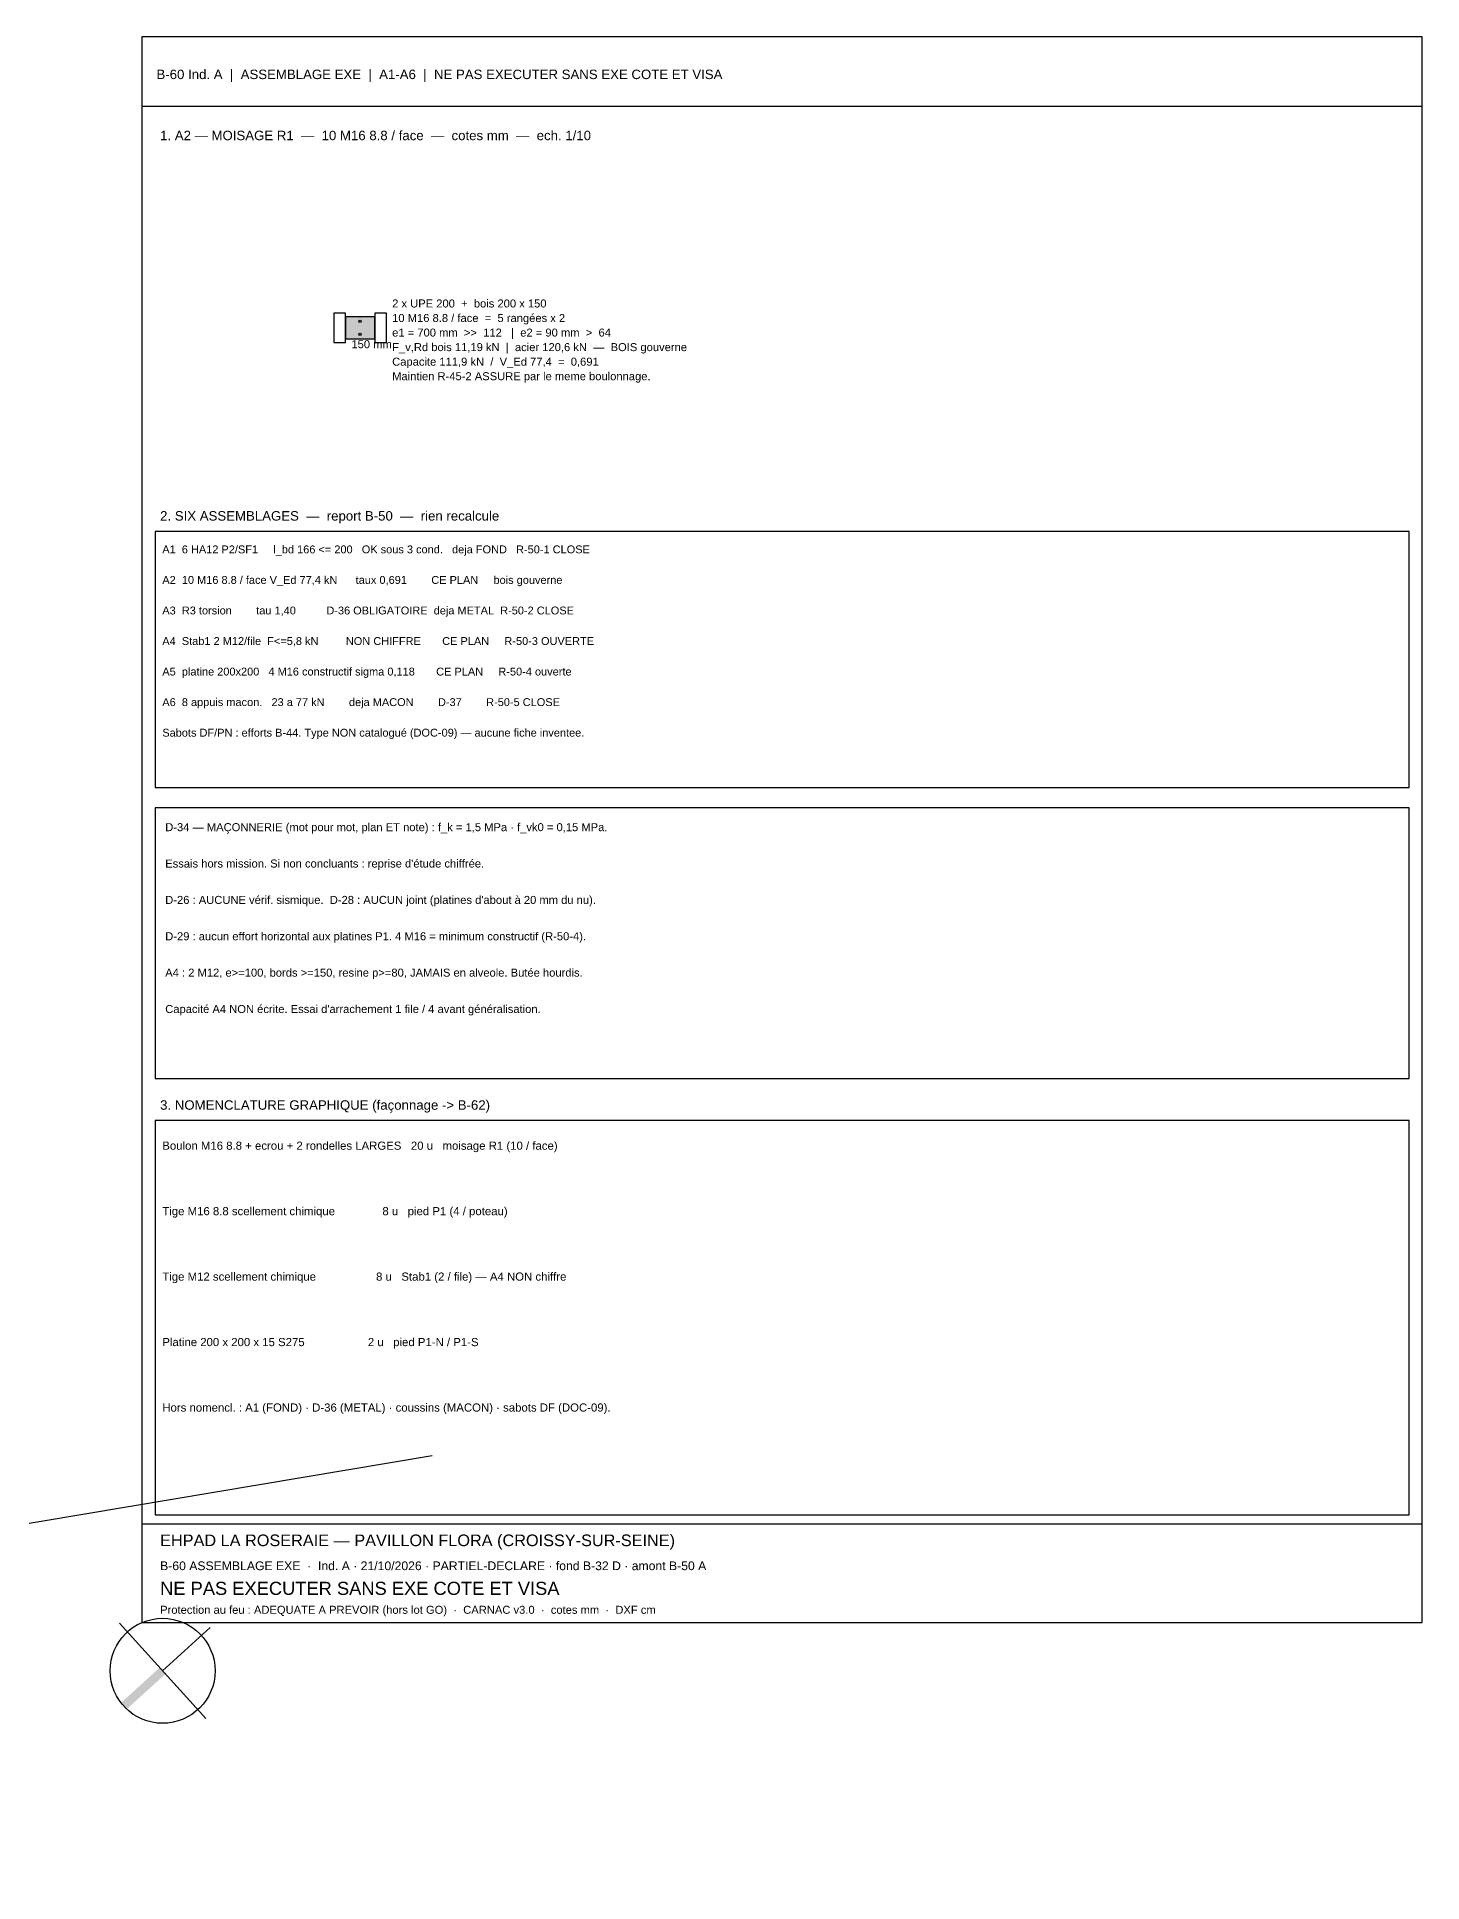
# Model space of a CAD drawing. Header units: centimetres. Extents: x 7169 to 12020, y 3983 to 6520.
# Drawn here: x 10116 to 12020, y 3983 to 6520 of the extents above; entities that cross this region are included whole.
import ezdxf

# ---------------------------------------------------------------- set-up
doc = ezdxf.new("R2010")
doc.units = ezdxf.units.CM
for name, color, linetype in [('070_trait-fin', 9, 'Continuous'), ('ASSEMBLAGE-AXES', 1, 'Continuous'), ('ASSEMBLAGE-BOULONS', 1, 'Continuous'), ('ASSEMBLAGE-CARTOUCHE', 7, 'Continuous'), ('ASSEMBLAGE-DETAILS', 4, 'Continuous'), ('ASSEMBLAGE-EXISTANT', 8, 'Continuous'), ('ASSEMBLAGE-HABILLAGE-TEXTE', 7, 'Continuous'), ('ASSEMBLAGE-NOMENCLATURE', 7, 'Continuous')]:
    doc.layers.add(name, color=color, linetype=linetype)
doc.styles.get("Standard").update_dxf_attribs({"font": 'arial.ttf'})

# ---------------------------------------------------------------- blocks, each defined once
blk = doc.blocks.new('NORD')
for p, q in [((-149.9, 0), (149.9, 0)), ((0, 0), (0, -149.9))]:
    blk.add_line(p, q)
blk.add_circle((0, 0), 122.5)
blk.add_solid([(-10, 122.1), (10, 122.1), (-10, 0), (10, 0)])

msp = doc.modelspace()

# ---------------------------------------------------------------- hatches: boundary and pattern name
at = {"layer": 'ASSEMBLAGE-EXISTANT'}
msp.add_hatch(color=8, dxfattribs=at).paths.add_polyline_path([(10540, 6105), (10580, 6105), (10580, 6135), (10540, 6135)])

# ---------------------------------------------------------------- linework, layer by layer
at = {"layer": '070_trait-fin'}
msp.add_line((10659, 4569.3), (7169.1, 3983.1), dxfattribs=at)
at = {"layer": 'ASSEMBLAGE-AXES'}
for points in [[(10260, 6425), (12020, 6425), (12020, 6520), (10260, 6520), (10260, 6425)], [(10278, 5088), (12002, 5088), (12002, 5460), (10278, 5460), (10278, 5088)]]:
    msp.add_lwpolyline(points, dxfattribs=at)
at = {"layer": 'ASSEMBLAGE-BOULONS'}
for points in [[(10524, 6100), (10540, 6100), (10540, 6140), (10524, 6140), (10524, 6100)], [(10580, 6100), (10596, 6100), (10596, 6140), (10580, 6140), (10580, 6100)]]:
    msp.add_lwpolyline(points, dxfattribs=at)
for centre in [(10560, 6129), (10560, 6111)]:
    msp.add_circle(centre, 1.6, dxfattribs=at)
at = {"layer": 'ASSEMBLAGE-CARTOUCHE'}
for points in [[(10260, 4340), (12020, 4340), (12020, 6520), (10260, 6520), (10260, 4340)], [(10260, 4340), (12020, 4340), (12020, 4475), (10260, 4475), (10260, 4340)]]:
    msp.add_lwpolyline(points, dxfattribs=at)
at = {"layer": 'ASSEMBLAGE-DETAILS'}
msp.add_lwpolyline([(10278, 5488), (12002, 5488), (12002, 5840), (10278, 5840), (10278, 5488)], dxfattribs=at)
at = {"layer": 'ASSEMBLAGE-EXISTANT'}
msp.add_lwpolyline([(10540, 6105), (10580, 6105), (10580, 6135), (10540, 6135), (10540, 6105)], dxfattribs=at)
at = {"layer": 'ASSEMBLAGE-NOMENCLATURE'}
msp.add_lwpolyline([(10278, 4488), (12002, 4488), (12002, 5030), (10278, 5030), (10278, 4488)], dxfattribs=at)

# ---------------------------------------------------------------- block references
at = {"layer": '070_trait-fin', "xscale": 0.5892211539267361, "yscale": 0.5892211539267361, "zscale": 0.5892211539267361, "rotation": 132.2354592550134}
msp.add_blockref('NORD', (10288.4, 4273.6), dxfattribs=at)

# ---------------------------------------------------------------- texts
at = {"layer": 'ASSEMBLAGE-AXES'}
for s, height, p in [('B-60 Ind. A  |  ASSEMBLAGE EXE  |  A1-A6  |  NE PAS EXECUTER SANS EXE COTE ET VISA', 13, (10280, 6462)), ('D-34 — MAÇONNERIE (mot pour mot, plan ET note) : f_k = 1,5 MPa · f_vk0 = 0,15 MPa.', 11, (10292, 5428)), ('EHPAD LA ROSERAIE — PAVILLON FLORA (CROISSY-SUR-SEINE)', 16, (10285, 4445)), ('NE PAS EXECUTER SANS EXE COTE ET VISA', 18, (10285, 4378))]:
    msp.add_text(s, height=height, dxfattribs=at).set_placement(p)
at = {"layer": 'ASSEMBLAGE-BOULONS'}
msp.add_text('2 x UPE 200  +  bois 200 x 150', height=11, dxfattribs=at).set_placement((10604, 6148))
at = {"layer": 'ASSEMBLAGE-DETAILS'}
for s, height, p in [('1. A2 — MOISAGE R1  —  10 M16 8.8 / face  —  cotes mm  —  ech. 1/10', 13, (10285, 6378)), ('150 mm', 11, (10548, 6092)), ('2. SIX ASSEMBLAGES  —  report B-50  —  rien recalcule', 13, (10285, 5855)), ('A1  6 HA12 P2/SF1     l_bd 166 <= 200   OK sous 3 cond.   deja FOND   R-50-1 CLOSE', 10.8, (10288, 5810)), ('A2  10 M16 8.8 / face V_Ed 77,4 kN      taux 0,691        CE PLAN     bois gouverne', 10.8, (10288, 5768)), ('A3  R3 torsion        tau 1,40          D-36 OBLIGATOIRE  deja METAL  R-50-2 CLOSE', 10.8, (10288, 5726)), ('A4  Stab1 2 M12/file  F<=5,8 kN         NON CHIFFRE       CE PLAN     R-50-3 OUVERTE', 10.8, (10288, 5684)), ('A5  platine 200x200   4 M16 constructif sigma 0,118       CE PLAN     R-50-4 ouverte', 10.8, (10288, 5642)), ('A6  8 appuis macon.   23 a 77 kN        deja MACON        D-37        R-50-5 CLOSE', 10.8, (10288, 5600)), ('Sabots DF/PN : efforts B-44. Type NON catalogué (DOC-09) — aucune fiche inventee.', 10.8, (10288, 5558))]:
    msp.add_text(s, height=height, dxfattribs=at).set_placement(p)
at = {"layer": 'ASSEMBLAGE-HABILLAGE-TEXTE'}
for s, height, p in [('10 M16 8.8 / face  =  5 rangées x 2', 11, (10604, 6128)), ('e1 = 700 mm  >>  112   |  e2 = 90 mm  >  64', 11, (10604, 6108)), ('F_v,Rd bois 11,19 kN  |  acier 120,6 kN  —  BOIS gouverne', 11, (10604, 6088)), ('Capacite 111,9 kN  /  V_Ed 77,4  =  0,691', 11, (10604, 6068)), ('Maintien R-45-2 ASSURE par le meme boulonnage.', 11, (10604, 6048)), ("Essais hors mission. Si non concluants : reprise d'étude chiffrée.", 11, (10292, 5378)), ("D-26 : AUCUNE vérif. sismique.  D-28 : AUCUN joint (platines d'about à 20 mm du nu).", 11, (10292, 5328)), ('D-29 : aucun effort horizontal aux platines P1. 4 M16 = minimum constructif (R-50-4).', 11, (10292, 5278)), ('A4 : 2 M12, e>=100, bords >=150, resine p>=80, JAMAIS en alveole. Butée hourdis.', 11, (10292, 5228)), ("Capacité A4 NON écrite. Essai d'arrachement 1 file / 4 avant généralisation.", 11, (10292, 5178)), ('B-60 ASSEMBLAGE EXE  ·  Ind. A · 21/10/2026 · PARTIEL-DECLARE · fond B-32 D · amont B-50 A', 12, (10285, 4412)), ('Protection au feu : ADEQUATE A PREVOIR (hors lot GO)  ·  CARNAC v3.0  ·  cotes mm  ·  DXF cm', 11, (10285, 4352))]:
    msp.add_text(s, height=height, dxfattribs=at).set_placement(p)
at = {"layer": 'ASSEMBLAGE-NOMENCLATURE'}
for s, height, p in [('3. NOMENCLATURE GRAPHIQUE (façonnage -> B-62)', 13, (10285, 5045)), ('Boulon M16 8.8 + ecrou + 2 rondelles LARGES   20 u   moisage R1 (10 / face)', 11.2, (10288, 4990)), ('Tige M16 8.8 scellement chimique               8 u   pied P1 (4 / poteau)', 11.2, (10288, 4900)), ('Tige M12 scellement chimique                   8 u   Stab1 (2 / file) — A4 NON chiffre', 11.2, (10288, 4810)), ('Platine 200 x 200 x 15 S275                    2 u   pied P1-N / P1-S', 11.2, (10288, 4720)), ('Hors nomencl. : A1 (FOND) · D-36 (METAL) · coussins (MACON) · sabots DF (DOC-09).', 11.2, (10288, 4630))]:
    msp.add_text(s, height=height, dxfattribs=at).set_placement(p)

doc.saveas('drawing.dxf')
